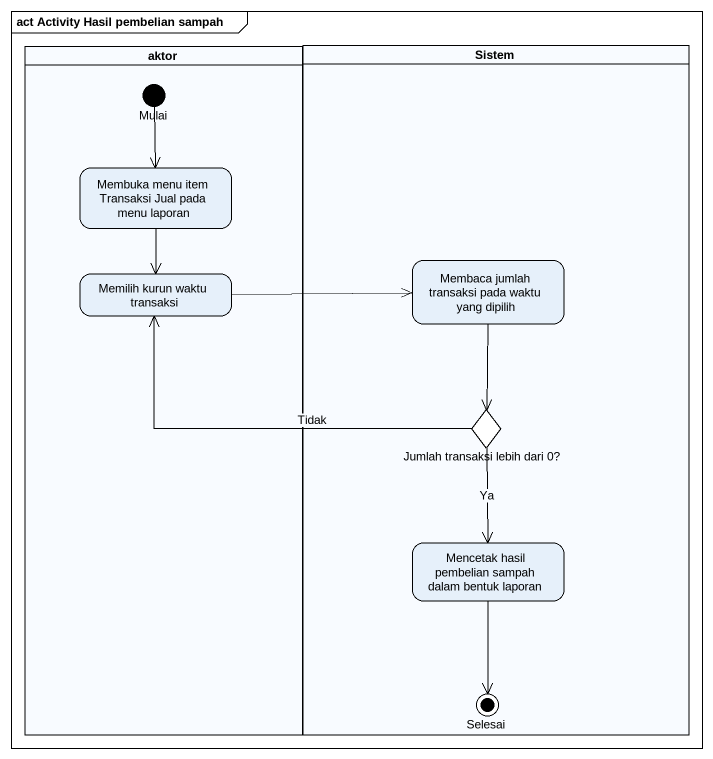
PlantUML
@startuml
mainframe act Activity Hasil pembelian sampah
hide empty description
state aktor <<partition>> {
  state Mulai <<start>>
  state "Membuka menu item Transaksi Jual pada menu laporan" as Membuka_menu_item_Transaksi
  state "Memilih kurun waktu transaksi" as Memilih_kurun_waktu
}
state Sistem <<partition>> {
  state "Membaca jumlah transaksi pada waktu yang dipilih" as Membaca_jumlah_transaksi
  state "Jumlah transaksi lebih dari 0?" as Jumlah_transaksi_lebih_dari <<choice>>
  state "Mencetak hasil pembelian sampah dalam bentuk laporan" as Mencetak_hasil_pembelian
  state Selesai <<end>>
}
Mulai --> Membuka_menu_item_Transaksi
Membuka_menu_item_Transaksi --> Memilih_kurun_waktu
Membaca_jumlah_transaksi --> Jumlah_transaksi_lebih_dari
Memilih_kurun_waktu -right-> Membaca_jumlah_transaksi
Jumlah_transaksi_lebih_dari -left-> Memilih_kurun_waktu : Tidak
Jumlah_transaksi_lebih_dari --> Mencetak_hasil_pembelian : Ya
Mencetak_hasil_pembelian --> Selesai
@enduml
